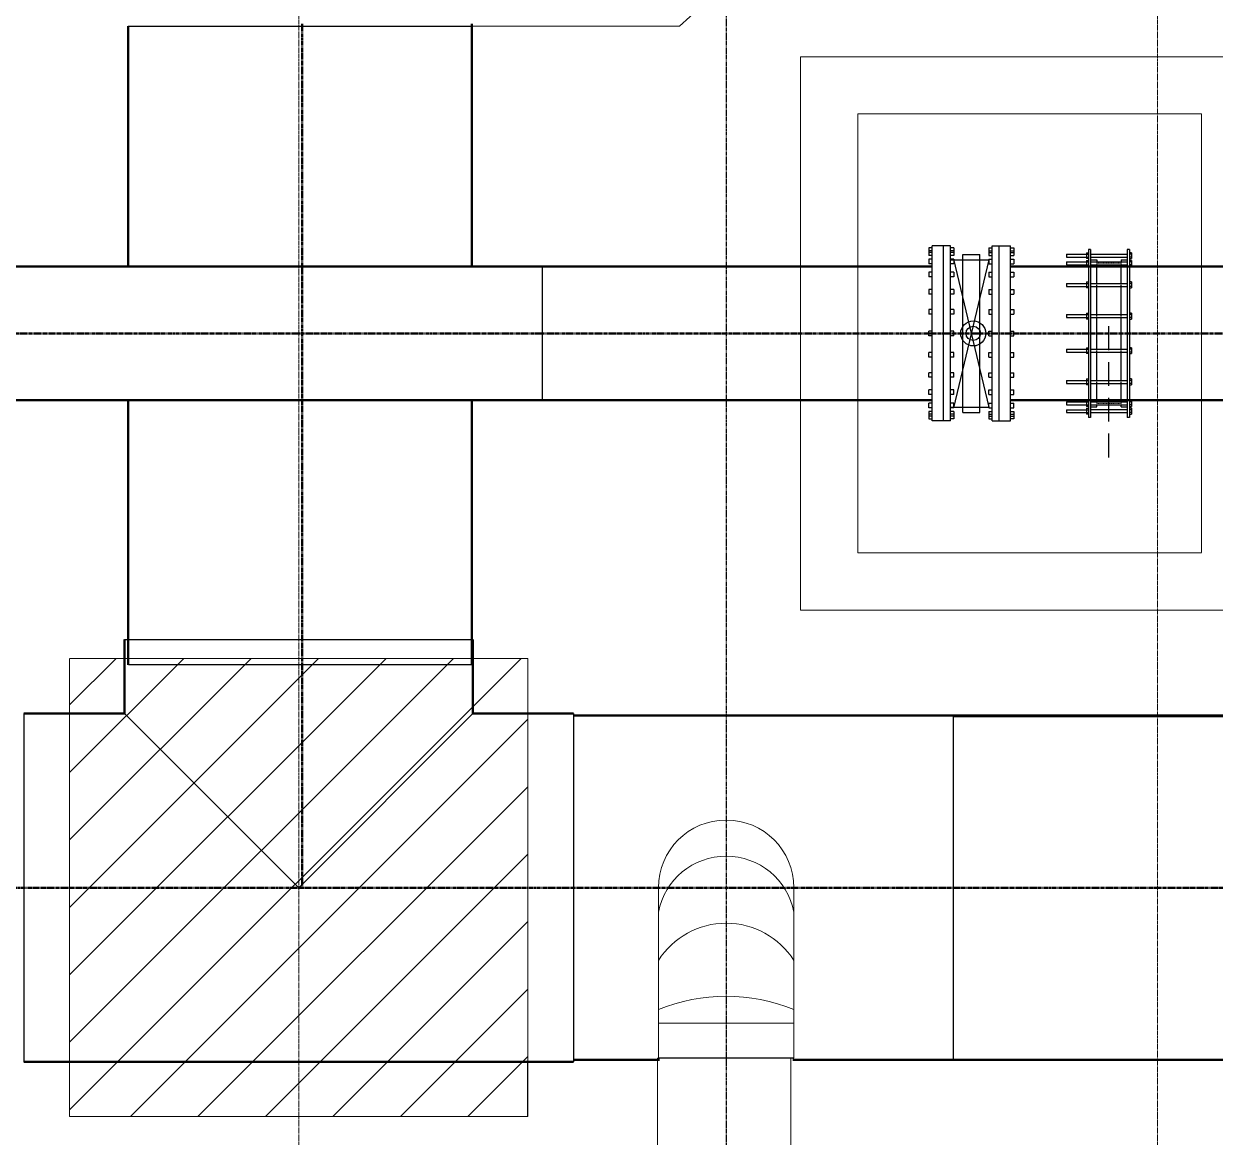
# Model space of a CAD drawing. Header units: inches. Extents: x 0 to 235202, y 0 to 361577.
# Drawn here: x 171561 to 177803, y 134565 to 140400 of the extents above; entities that cross this region are included whole.
import ezdxf
from ezdxf.enums import TextEntityAlignment as Align

# ---------------------------------------------------------------- set-up
doc = ezdxf.new("R2010")
doc.units = ezdxf.units.IN
doc.header["$MEASUREMENT"] = 0
for name, pattern in [('CENTER', [2, 1.25, -0.25, 0.25, -0.25]), ('HIDDEN', [0.375, 0.25, -0.125]), ('PHANTOM2', [1.25, 0.625, -0.125, 0.125, -0.125, 0.125, -0.125])]:
    doc.linetypes.add(name, pattern=pattern)
for name, color, linetype, lineweight in [('.5', 8, 'Continuous', 0), ('DIM', 251, 'Continuous', 0), ('hid', 8, 'HIDDEN', 0)]:
    doc.layers.add(name, color=color, linetype=linetype, lineweight=lineweight)
for name, color, linetype in [('1', 1, 'CENTER'), ('2', 2, 'HIDDEN'), ('GRID_TXT45', 4, 'Continuous'), ('M-X-BKGD', 8, 'Continuous'), ('pipes', 2, 'Continuous'), ('sleeve type coupling', 1, 'Continuous'), ('steel elbow 90deg', 3, 'Continuous'), ('steel tee', 3, 'Continuous'), ('WINDOW ELEV', 3, 'Continuous')]:
    doc.layers.add(name, color=color, linetype=linetype)
doc.styles.add('SIMPLEX', font='simplex.shx')
doc.styles.get("Standard").update_dxf_attribs({"font": 'arial.ttf'})
doc.linetypes.add('FENCE_LINE', pattern='A,0.5,-0.1,["X",Standard,S=0.1,R=0,X=-0.02,Y=-0.05],-0.1', length=0.7)

# ---------------------------------------------------------------- blocks, each defined once
blk = doc.blocks.new('FLOOR PLAN REV 2')
at = {"layer": '.5', "color": 8, "linetype": 'CENTER', "ltscale": 10}
for p, q in [((98526.8, 216570.9), (98526.8, 247857.2)), ((103026.8, 216570.9), (103026.8, 247816.4))]:
    blk.add_line(p, q, dxfattribs=at)
at = {"color": 8, "linetype": 'PHANTOM2', "ltscale": 20}
blk.add_line((100766.6, 246053.3), (100766.6, 222708.1), dxfattribs=at)
at = {"color": 8}
for p, q in [((101845.4, 239052.5), (101828.2, 239052.5)), ((101828.2, 239052.5), (101828.2, 239013.4)), ((101845.4, 239037.6), (101828.2, 239037.6)), ((101845.4, 239028.2), (101828.2, 239028.2)), ((101845.4, 239013.4), (101828.2, 239013.4)), ((101845.4, 238146.1), (101845.4, 239062.8)), ((101941.4, 239062.8), (101845.4, 239062.8)), ((101905.4, 238146.1), (101905.4, 239062.8)), ((101941.4, 238146.1), (101941.4, 239062.8)), ((101958.7, 239052.5), (101941.4, 239052.5)), ((101958.7, 239037.6), (101941.4, 239037.6)), ((101958.7, 239028.2), (101941.4, 239028.2)), ((101958.7, 239013.4), (101941.4, 239013.4)), ((101958.7, 239052.5), (101958.7, 239013.4)), ((102005.8, 238990.7), (102005.8, 239018.4)), ((102096.1, 238990.7), (102096.1, 239018.4)), ((102143.3, 239052.5), (102160.5, 239052.5)), ((102143.3, 239052.5), (102143.3, 239013.4)), ((102143.3, 239037.6), (102160.5, 239037.6)), ((102143.3, 239028.2), (102160.5, 239028.2)), ((102143.3, 239013.4), (102160.5, 239013.4)), ((102160.5, 239062.8), (102256.5, 239062.8)), ((102160.5, 238146.1), (102160.5, 239062.8)), ((102196.5, 238146.1), (102196.5, 239062.8)), ((102256.5, 238146.1), (102256.5, 239062.8)), ((102256.5, 239052.5), (102273.8, 239052.5)), ((102256.5, 239037.6), (102273.8, 239037.6)), ((102256.5, 239028.2), (102273.8, 239028.2)), ((102256.5, 239013.4), (102273.8, 239013.4)), ((102273.8, 239052.5), (102273.8, 239013.4)), ((101828.2, 238994.1), (101828.2, 238969.8)), ((101845.4, 238994.1), (101828.2, 238994.1)), ((101845.4, 238969.8), (101828.2, 238969.8)), ((101940.5, 238990.7), (102143.3, 238990.7)), ((101958.7, 238994.1), (101941.4, 238994.1)), ((101958.7, 238969.8), (101941.4, 238969.8)), ((101957.8, 238994.1), (102143.3, 238218.2)), ((102143.3, 238990.7), (101957.8, 238214.8)), ((101958.7, 238994.1), (101958.7, 238969.8)), ((102143.3, 238994.1), (102143.3, 238969.8)), ((102143.3, 238994.1), (102160.5, 238994.1)), ((102143.3, 238969.8), (102160.5, 238969.8)), ((102256.5, 238994.1), (102273.8, 238994.1)), ((102256.5, 238969.8), (102273.8, 238969.8)), ((102273.8, 238994.1), (102273.8, 238969.8)), ((101828.2, 238924.8), (101828.2, 238900.6)), ((101845.4, 238924.8), (101828.2, 238924.8)), ((101845.4, 238900.6), (101828.2, 238900.6)), ((101958.7, 238924.8), (101941.4, 238924.8)), ((101958.7, 238900.6), (101941.4, 238900.6)), ((101958.7, 238924.8), (101958.7, 238900.6)), ((102143.3, 238924.8), (102143.3, 238900.6)), ((102143.3, 238924.8), (102160.5, 238924.8)), ((102143.3, 238900.6), (102160.5, 238900.6)), ((102256.5, 238924.8), (102273.8, 238924.8)), ((102256.5, 238900.6), (102273.8, 238900.6)), ((102273.8, 238924.8), (102273.8, 238900.6)), ((101828.2, 238834.5), (101828.2, 238810.3)), ((101845.4, 238834.5), (101828.2, 238834.5)), ((101958.7, 238834.5), (101941.4, 238834.5)), ((101958.7, 238834.5), (101958.7, 238810.3)), ((102143.3, 238834.5), (102143.3, 238810.3)), ((102143.3, 238834.5), (102160.5, 238834.5)), ((102256.5, 238834.5), (102273.8, 238834.5)), ((102273.8, 238834.5), (102273.8, 238810.3)), ((101845.4, 238810.3), (101828.2, 238810.3)), ((101958.7, 238810.3), (101941.4, 238810.3)), ((102143.3, 238810.3), (102160.5, 238810.3)), ((102256.5, 238810.3), (102273.8, 238810.3)), ((101828.2, 238729.4), (101828.2, 238705.1)), ((101845.4, 238729.4), (101828.2, 238729.4)), ((101845.4, 238705.1), (101828.2, 238705.1)), ((101958.7, 238729.4), (101941.4, 238729.4)), ((101958.7, 238705.1), (101941.4, 238705.1)), ((101958.7, 238729.4), (101958.7, 238705.1)), ((102143.3, 238729.4), (102143.3, 238705.1)), ((102143.3, 238729.4), (102160.5, 238729.4)), ((102143.3, 238705.1), (102160.5, 238705.1)), ((102256.5, 238729.4), (102273.8, 238729.4)), ((102256.5, 238705.1), (102273.8, 238705.1)), ((102273.8, 238729.4), (102273.8, 238705.1)), ((101845.4, 238616.6), (101828.2, 238616.6)), ((101828.2, 238592.3), (101828.2, 238616.6)), ((101845.4, 238592.3), (101828.2, 238592.3)), ((101958.7, 238616.6), (101941.4, 238616.6)), ((101958.7, 238592.3), (101941.4, 238592.3)), ((101958.7, 238592.3), (101958.7, 238616.6)), ((102143.3, 238616.6), (102160.5, 238616.6)), ((102143.3, 238592.3), (102143.3, 238616.6)), ((102143.3, 238592.3), (102160.5, 238592.3)), ((102256.5, 238616.6), (102273.8, 238616.6)), ((102256.5, 238592.3), (102273.8, 238592.3)), ((102273.8, 238592.3), (102273.8, 238616.6)), ((101845.4, 238503.7), (101828.2, 238503.7)), ((101828.2, 238479.5), (101828.2, 238503.7)), ((101958.7, 238503.7), (101941.4, 238503.7)), ((101958.7, 238479.5), (101958.7, 238503.7)), ((102143.3, 238503.7), (102160.5, 238503.7)), ((102143.3, 238479.5), (102143.3, 238503.7)), ((102256.5, 238503.7), (102273.8, 238503.7)), ((102273.8, 238479.5), (102273.8, 238503.7)), ((101845.4, 238479.5), (101828.2, 238479.5)), ((101958.7, 238479.5), (101941.4, 238479.5)), ((102143.3, 238479.5), (102160.5, 238479.5)), ((102256.5, 238479.5), (102273.8, 238479.5)), ((101845.4, 238398.6), (101828.2, 238398.6)), ((101828.2, 238374.4), (101828.2, 238398.6)), ((101958.7, 238398.6), (101941.4, 238398.6)), ((101958.7, 238374.4), (101958.7, 238398.6)), ((102143.3, 238398.6), (102160.5, 238398.6)), ((102143.3, 238374.4), (102143.3, 238398.6)), ((102256.5, 238398.6), (102273.8, 238398.6)), ((102273.8, 238374.4), (102273.8, 238398.6)), ((101845.4, 238374.4), (101828.2, 238374.4)), ((101958.7, 238374.4), (101941.4, 238374.4)), ((102143.3, 238374.4), (102160.5, 238374.4)), ((102256.5, 238374.4), (102273.8, 238374.4)), ((101845.4, 238308.3), (101828.2, 238308.3)), ((101828.2, 238284.1), (101828.2, 238308.3)), ((101845.4, 238284.1), (101828.2, 238284.1)), ((101958.7, 238308.3), (101941.4, 238308.3)), ((101958.7, 238284.1), (101941.4, 238284.1)), ((101958.7, 238284.1), (101958.7, 238308.3)), ((102143.3, 238308.3), (102160.5, 238308.3)), ((102143.3, 238284.1), (102143.3, 238308.3)), ((102143.3, 238284.1), (102160.5, 238284.1)), ((102256.5, 238308.3), (102273.8, 238308.3)), ((102256.5, 238284.1), (102273.8, 238284.1)), ((102273.8, 238284.1), (102273.8, 238308.3)), ((101845.4, 238239.1), (101828.2, 238239.1)), ((101828.2, 238214.8), (101828.2, 238239.1)), ((101845.4, 238214.8), (101828.2, 238214.8)), ((101845.4, 238195.5), (101828.2, 238195.5)), ((101828.2, 238195.5), (101828.2, 238156.4)), ((101940.5, 238218.2), (102143.3, 238218.2)), ((101958.7, 238239.1), (101941.4, 238239.1)), ((101958.7, 238214.8), (101941.4, 238214.8)), ((101958.7, 238195.5), (101941.4, 238195.5)), ((101958.7, 238214.8), (101958.7, 238239.1)), ((101958.7, 238195.5), (101958.7, 238156.4)), ((102005.8, 238190.5), (102005.8, 238218.2)), ((102096.1, 238190.5), (102096.1, 238218.2)), ((102143.3, 238239.1), (102160.5, 238239.1)), ((102143.3, 238214.8), (102143.3, 238239.1)), ((102143.3, 238214.8), (102160.5, 238214.8)), ((102143.3, 238195.5), (102160.5, 238195.5)), ((102143.3, 238195.5), (102143.3, 238156.4)), ((102256.5, 238239.1), (102273.8, 238239.1)), ((102256.5, 238214.8), (102273.8, 238214.8)), ((102256.5, 238195.5), (102273.8, 238195.5)), ((102273.8, 238214.8), (102273.8, 238239.1)), ((102273.8, 238195.5), (102273.8, 238156.4)), ((101845.4, 238180.7), (101828.2, 238180.7)), ((101845.4, 238171.3), (101828.2, 238171.3)), ((101828.2, 238156.4), (101845.4, 238156.4)), ((101941.4, 238146.1), (101845.4, 238146.1)), ((101958.7, 238180.7), (101941.4, 238180.7)), ((101958.7, 238171.3), (101941.4, 238171.3)), ((101958.7, 238156.4), (101941.4, 238156.4)), ((102143.3, 238180.7), (102160.5, 238180.7)), ((102143.3, 238171.3), (102160.5, 238171.3)), ((102143.3, 238156.4), (102160.5, 238156.4)), ((102160.5, 238146.1), (102256.5, 238146.1)), ((102256.5, 238180.7), (102273.8, 238180.7)), ((102256.5, 238171.3), (102273.8, 238171.3)), ((102273.8, 238156.4), (102256.5, 238156.4))]:
    blk.add_line(p, q, dxfattribs=at)
at = {"color": 8, "linetype": 'HIDDEN'}
for p, q in [((102005.8, 239018.4), (102096.1, 239018.4)), ((102005.8, 238218.2), (102005.8, 238990.7)), ((102096.1, 238218.2), (102096.1, 238990.7)), ((102005.8, 238190.5), (102096.1, 238190.5))]:
    blk.add_line(p, q, dxfattribs=at)
at = {"color": 8}
for radius in [65.7, 37.5]:
    blk.add_circle((102061, 238604.4), radius, dxfattribs=at)
at = {"layer": '1', "color": 8, "linetype": 'HIDDEN'}
blk.add_line((99726.8, 234501.2), (99726.8, 234789.1), dxfattribs=at)
at = {"layer": '2', "color": 8}
for p, q in [((99803.1, 238954.4), (99803.1, 238254.4)), ((99803.1, 238954.4), (99803.1, 238254.4)), ((99433.2, 236868), (97633.2, 236868)), ((101958.1, 234797.7), (101958.1, 236601.2))]:
    blk.add_line(p, q, dxfattribs=at)
at = {"layer": '2', "color": 8, "linetype": 'HIDDEN', "ltscale": 500}
blk.add_line((102772, 237954.4), (102772, 238654.5), dxfattribs=at)
at = {"layer": 'DIM', "color": 8, "linetype": 'Continuous'}
for p, q in [((100522.4, 240214.5), (101531.2, 241134.4)), ((99433.2, 240214.5), (100522.4, 240214.5)), ((97326.8, 236657.2), (97570.8, 236901.2)), ((97326.8, 236303.7), (97924.3, 236901.2)), ((97326.8, 235950.1), (98277.9, 236901.2)), ((97326.8, 235596.5), (98631.4, 236901.2)), ((97326.8, 235243), (98985, 236901.2)), ((97326.8, 234889.4), (99338.6, 236901.2)), ((97326.8, 234535.9), (99692.1, 236901.2)), ((97645.7, 234501.2), (99726.8, 236582.3)), ((97999.2, 234501.2), (99726.8, 236228.8)), ((98352.8, 234501.2), (99726.8, 235875.2)), ((98706.3, 234501.2), (99726.8, 235521.7)), ((99059.9, 234501.2), (99726.8, 235168.1)), ((99413.4, 234501.2), (99726.8, 234814.6))]:
    blk.add_line(p, q, dxfattribs=at)
at = {"layer": 'DIM', "color": 8, "lineweight": 50}
for p, q in [((97633.2, 238955.6), (97633.2, 240214.5)), ((99433.2, 238954.4), (99433.2, 240226.7)), ((99433.2, 238954.4), (99433.2, 240214.5)), ((99803.1, 238954.4), (93803.1, 238954.4)), ((101845.4, 238954.4), (99803.1, 238954.4)), ((103803.1, 238954.4), (102256.5, 238954.4)), ((99803.1, 238254.4), (93803.1, 238254.4)), ((97633.2, 236868), (97633.2, 238254.4)), ((99433.2, 236868), (99433.2, 238254.4)), ((101845.4, 238254.4), (99803.1, 238254.4)), ((103803.1, 238254.4), (102256.5, 238254.4)), ((97614.7, 236999.5), (97614.7, 236611.6)), ((99438.9, 236999.5), (99438.9, 236611.6)), ((97614.7, 236611.6), (97086.8, 236611.6)), ((99966.8, 236611.6), (99438.9, 236611.6)), ((99966.8, 236601.2), (103707.7, 236601.2)), ((101958.1, 236597.7), (103557.7, 236597.7)), ((97086.8, 234787.4), (99966.8, 234787.4)), ((99966.8, 234797.7), (100416.6, 234797.7)), ((101116.6, 234797.7), (103557.7, 234797.7)), ((101958.1, 234797.7), (103557.7, 234797.7))]:
    blk.add_line(p, q, dxfattribs=at)
at = {"layer": 'DIM', "color": 8, "linetype": 'PHANTOM2', "lineweight": 50, "ltscale": 20}
for p, q in [((98545.2, 240226.7), (98545.2, 235700.9)), ((99803.1, 238604.4), (93889.6, 238604.4)), ((99803.1, 238604.4), (110346.1, 238604.4)), ((116619.5, 235699.4), (75601.8, 235699.4))]:
    blk.add_line(p, q, dxfattribs=at)
at = {"layer": 'DIM', "color": 8, "linetype": 'HIDDEN', "ltscale": 7}
for p, q in [((101156.8, 240054.4), (103556.5, 240054.4)), ((101156.8, 237154.4), (101156.8, 240054.4)), ((101456.8, 239754.4), (103256.5, 239754.4)), ((101456.8, 237454.4), (101456.8, 239754.4)), ((103256.5, 239754.4), (103256.5, 237454.4)), ((103256.5, 237454.4), (101456.8, 237454.4)), ((103556.5, 237154.4), (101156.8, 237154.4)), ((97326.8, 236901.2), (99726.8, 236901.2)), ((97326.8, 234501.2), (97326.8, 236901.2)), ((99726.8, 236901.2), (99726.8, 234501.2)), ((99726.8, 234501.2), (97326.8, 234501.2))]:
    blk.add_line(p, q, dxfattribs=at)
at = {"layer": 'DIM', "color": 8}
for p, q in [((100411.8, 235699.5), (100411.8, 234806.4)), ((101121.4, 235699.5), (101121.4, 234806.4)), ((101121.4, 234989.9), (100411.8, 234989.9))]:
    blk.add_line(p, q, dxfattribs=at)
at = {"layer": 'DIM', "color": 8, "linetype": 'FENCE_LINE', "ltscale": 25}
blk.add_arc((76433.9, 292014.4), 54111.5, 255.14688, 351.11413, dxfattribs=at)
at = {"layer": 'DIM', "color": 8}
for centre, radius, start, end in [((100766.6, 235699.5), 354.8, 0, 180), ((100766.6, 235503.3), 361.4, 10.9356, 169.0644), ((100766.6, 235094), 419.5, 32.25363, 147.74637), ((100766.6, 234203), 928, 67.52147, 112.47853)]:
    blk.add_arc(centre, radius, start, end, dxfattribs=at)
at = {"layer": 'hid', "color": 8, "ltscale": 0.1}
for p, q in [((102708.3, 238963.6), (102708.3, 238979.6)), ((102835.7, 238972.8), (102708.3, 238972.8)), ((102835.7, 238963.6), (102835.7, 238979.6)), ((102708.3, 238229.3), (102708.3, 238245.3)), ((102708.3, 238229.3), (102708.3, 238245.3)), ((102708.3, 238229.3), (102708.3, 238245.3)), ((102835.7, 238236.2), (102708.3, 238236.2)), ((102835.7, 238229.3), (102835.7, 238245.3)), ((102835.7, 238229.3), (102835.7, 238245.3)), ((102835.7, 238229.3), (102835.7, 238245.3))]:
    blk.add_line(p, q, dxfattribs=at)
at = {"layer": 'pipes', "color": 8, "ltscale": 2000}
blk.add_line((97633.2, 238954.4), (97633.2, 240214.5), dxfattribs=at)
at = {"layer": 'sleeve type coupling', "color": 8}
for p, q in [((102549.7, 239019.7), (102549.7, 239004.2)), ((102549.7, 239019.7), (102664.3, 239019.7)), ((102549.7, 239004.2), (102664.3, 239004.2)), ((102654, 239027.4), (102654, 238996.5)), ((102654, 239027.4), (102664.3, 239027.4)), ((102664.3, 239044.5), (102664.3, 238164.5)), ((102676.3, 239044.5), (102664.3, 239044.5)), ((102676.3, 239044.5), (102676.3, 238164.5)), ((102676.3, 239020), (102867.7, 239020)), ((102676.3, 239004), (102867.7, 239004)), ((102879.7, 239044.5), (102867.7, 239044.5)), ((102867.7, 239044.5), (102867.7, 238164.5)), ((102879.7, 239044.5), (102879.7, 238164.5)), ((102890, 239027.4), (102879.7, 239027.4)), ((102890, 239019.7), (102879.7, 239019.7)), ((102890, 239004.2), (102879.7, 239004.2)), ((102890, 239027.4), (102890, 238996.5)), ((102549.7, 238979.3), (102664.3, 238979.3)), ((102549.7, 238979.3), (102549.7, 238963.9)), ((102549.7, 238963.9), (102664.3, 238963.9)), ((102664.3, 238996.5), (102654, 238996.5)), ((102654, 238987), (102654, 238956.2)), ((102654, 238987), (102664.3, 238987)), ((102664.3, 238956.2), (102654, 238956.2)), ((102676.3, 238990.3), (102708.3, 238990.3)), ((102676.3, 238979.6), (102867.7, 238979.6)), ((102676.3, 238963.6), (102867.7, 238963.6)), ((102708.3, 238990.3), (102708.3, 238979.6)), ((102708.3, 238866.5), (102708.3, 238963.6)), ((102835.7, 238990.3), (102867.7, 238990.3)), ((102835.7, 238990.3), (102835.7, 238979.6)), ((102835.7, 238866.5), (102835.7, 238963.6)), ((102879.7, 238996.5), (102890, 238996.5)), ((102890, 238987), (102879.7, 238987)), ((102890, 238979.3), (102879.7, 238979.3)), ((102890, 238963.9), (102879.7, 238963.9)), ((102879.7, 238956.2), (102890, 238956.2)), ((102890, 238987), (102890, 238956.2)), ((102549.7, 238866.2), (102664.3, 238866.2)), ((102549.7, 238866.2), (102549.7, 238850.8)), ((102549.7, 238850.8), (102664.3, 238850.8)), ((102654, 238874), (102654, 238843.1)), ((102654, 238874), (102664.3, 238874)), ((102664.3, 238843.1), (102654, 238843.1)), ((102676.3, 238866.5), (102867.7, 238866.5)), ((102676.3, 238850.5), (102867.7, 238850.5)), ((102708.3, 238703.1), (102708.3, 238850.5)), ((102835.7, 238703.1), (102835.7, 238850.5)), ((102890, 238874), (102879.7, 238874)), ((102890, 238866.2), (102879.7, 238866.2)), ((102890, 238850.8), (102879.7, 238850.8)), ((102879.7, 238843.1), (102890, 238843.1)), ((102890, 238874), (102890, 238843.1)), ((102549.7, 238702.8), (102664.3, 238702.8)), ((102549.7, 238702.8), (102549.7, 238687.4)), ((102654, 238710.6), (102664.3, 238710.6)), ((102654, 238710.6), (102654, 238679.7)), ((102676.3, 238703.1), (102867.7, 238703.1)), ((102890, 238710.6), (102879.7, 238710.6)), ((102890, 238702.8), (102879.7, 238702.8)), ((102890, 238710.6), (102890, 238679.7)), ((102549.7, 238687.4), (102664.3, 238687.4)), ((102664.3, 238679.7), (102654, 238679.7)), ((102676.3, 238687.1), (102867.7, 238687.1)), ((102708.3, 238521.8), (102708.3, 238687.1)), ((102835.7, 238521.8), (102835.7, 238687.1)), ((102890, 238687.4), (102879.7, 238687.4)), ((102879.7, 238679.7), (102890, 238679.7)), ((102549.7, 238521.5), (102664.3, 238521.5)), ((102549.7, 238521.5), (102549.7, 238506.1)), ((102549.7, 238506.1), (102664.3, 238506.1)), ((102654, 238529.2), (102654, 238498.3)), ((102654, 238529.2), (102664.3, 238529.2)), ((102676.3, 238521.8), (102867.7, 238521.8)), ((102676.3, 238505.8), (102867.7, 238505.8)), ((102708.3, 238358.4), (102708.3, 238505.8)), ((102835.7, 238358.4), (102835.7, 238505.8)), ((102890, 238529.2), (102879.7, 238529.2)), ((102890, 238521.5), (102879.7, 238521.5)), ((102890, 238506.1), (102879.7, 238506.1)), ((102890, 238529.2), (102890, 238498.3)), ((102664.3, 238498.3), (102654, 238498.3)), ((102879.7, 238498.3), (102890, 238498.3)), ((102549.7, 238358.1), (102664.3, 238358.1)), ((102549.7, 238358.1), (102549.7, 238342.7)), ((102549.7, 238342.7), (102664.3, 238342.7)), ((102654, 238365.8), (102654, 238335)), ((102654, 238365.8), (102664.3, 238365.8)), ((102664.3, 238335), (102654, 238335)), ((102676.3, 238358.4), (102867.7, 238358.4)), ((102676.3, 238342.4), (102867.7, 238342.4)), ((102708.3, 238245.3), (102708.3, 238342.4)), ((102835.7, 238245.3), (102835.7, 238342.4)), ((102890, 238365.8), (102879.7, 238365.8)), ((102890, 238358.1), (102879.7, 238358.1)), ((102890, 238342.7), (102879.7, 238342.7)), ((102879.7, 238335), (102890, 238335)), ((102890, 238365.8), (102890, 238335)), ((102654, 238252.7), (102654, 238221.9)), ((102654, 238252.7), (102664.3, 238252.7)), ((102890, 238252.7), (102879.7, 238252.7)), ((102890, 238252.7), (102890, 238221.9)), ((102549.7, 238245), (102664.3, 238245)), ((102549.7, 238245), (102549.7, 238229.6)), ((102549.7, 238229.6), (102664.3, 238229.6)), ((102549.7, 238204.7), (102664.3, 238204.7)), ((102549.7, 238204.7), (102549.7, 238189.2)), ((102664.3, 238221.9), (102654, 238221.9)), ((102654, 238212.4), (102654, 238181.5)), ((102654, 238212.4), (102664.3, 238212.4)), ((102676.3, 238245.3), (102867.7, 238245.3)), ((102676.3, 238229.6), (102676.3, 238223.6)), ((102676.3, 238229.3), (102867.7, 238229.3)), ((102676.3, 238218.7), (102708.3, 238218.7)), ((102676.3, 238205), (102867.7, 238205)), ((102708.3, 238218.7), (102708.3, 238229.3)), ((102835.7, 238218.7), (102835.7, 238229.3)), ((102835.7, 238218.7), (102867.7, 238218.7)), ((102890, 238245), (102879.7, 238245)), ((102890, 238229.6), (102879.7, 238229.6)), ((102879.7, 238221.9), (102890, 238221.9)), ((102890, 238212.4), (102879.7, 238212.4)), ((102890, 238204.7), (102879.7, 238204.7)), ((102890, 238212.4), (102890, 238181.5)), ((102549.7, 238189.2), (102664.3, 238189.2)), ((102664.3, 238181.5), (102654, 238181.5)), ((102676.3, 238164.5), (102664.3, 238164.5)), ((102676.3, 238189), (102867.7, 238189)), ((102879.7, 238164.5), (102867.7, 238164.5)), ((102890, 238189.2), (102879.7, 238189.2)), ((102879.7, 238181.5), (102890, 238181.5))]:
    blk.add_line(p, q, dxfattribs=at)
at = {"layer": 'sleeve type coupling', "color": 8, "linetype": 'HIDDEN', "ltscale": 25}
for p, q in [((102708.3, 238850.5), (102708.3, 238866.5)), ((102835.7, 238850.5), (102835.7, 238866.5)), ((102708.3, 238687.1), (102708.3, 238703.1)), ((102835.7, 238687.1), (102835.7, 238703.1)), ((102708.3, 238505.8), (102708.3, 238521.8)), ((102835.7, 238505.8), (102835.7, 238521.8)), ((102708.3, 238342.4), (102708.3, 238358.4)), ((102835.7, 238342.4), (102835.7, 238358.4))]:
    blk.add_line(p, q, dxfattribs=at)
at = {"layer": 'steel elbow 90deg', "color": 8}
blk.add_line((101121.4, 234806.4), (100411.8, 234806.4), dxfattribs=at)
at = {"layer": 'steel tee', "color": 8}
for p, q in [((97633.2, 240214.5), (99438.9, 240214.5)), ((97614.7, 236999.5), (99438.9, 236999.5)), ((97086.8, 236611.6), (97086.8, 234787.4)), ((98526.8, 235699.5), (97614.7, 236611.6)), ((98526.8, 235699.5), (99438.9, 236611.6)), ((99966.8, 236611.6), (99966.8, 234787.4))]:
    blk.add_line(p, q, dxfattribs=at)
at = {"layer": 'GRID_TXT45', "color": 8, "style": 'SIMPLEX'}
for p in [(53803.1, 233267.6), (53803.1, 227018.5), (53803.1, 220768)]:
    blk.add_attdef('GRD_TXT', text='', height=450, rotation=180, dxfattribs=at).set_placement(p, align=Align.MIDDLE_CENTER)
blk = doc.blocks.new('PLAN REV 1')
at = {"layer": 'DIM', "color": 8, "linetype": 'Continuous', "ltscale": 10}
for p, q in [((216260.5, 212054.5), (216260.5, 210390.3)), ((216960.5, 212054.5), (216960.5, 210390.3))]:
    blk.add_line(p, q, dxfattribs=at)
blk.add_lwpolyline([(216260.5, 212054.5), (216960.5, 212054.5)], dxfattribs=at)
at = {"layer": 'WINDOW ELEV', "color": 1}
blk.add_blockref('FLOOR PLAN REV 2', (115854.5, -22751.9), dxfattribs=at)

msp = doc.modelspace()

# ---------------------------------------------------------------- block references
at = {"layer": 'M-X-BKGD', "color": 8}
msp.add_blockref('PLAN REV 1', (-41380, -77074.9), dxfattribs=at)

doc.saveas('drawing.dxf')
